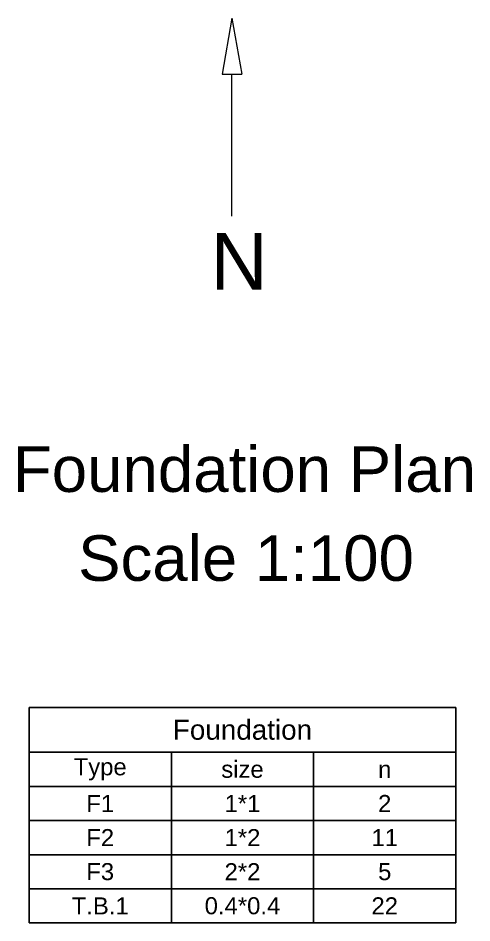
# Model space of a CAD drawing. Header units: inches. Extents: x 18.4 to 41, y 31.1 to 51.9.
# Drawn here: x 33.06 to 41.03, y 35.99 to 51.9 of the extents above; entities that cross this region are included whole.
import ezdxf

# ---------------------------------------------------------------- set-up
doc = ezdxf.new("R2010")
doc.units = ezdxf.units.IN
doc.header["$LTSCALE"] = 0.85
doc.header["$MEASUREMENT"] = 0
doc.styles.get("Standard").update_dxf_attribs({"font": 'arial.ttf'})

# ---------------------------------------------------------------- blocks, each defined once
blk = doc.blocks.new('*T26')
at = {"color": 0, "linetype": 'ByBlock', "lineweight": -2, "transparency": 16777216}
for p, q in [((0, 0), (7.5, 0)), ((0, 0), (0, -3.787)), ((7.5, 0), (7.5, -3.787)), ((0, -0.787), (7.5, -0.787)), ((2.5, -0.787), (2.5, -3.787)), ((5, -0.787), (5, -3.787)), ((0, -1.387), (7.5, -1.387)), ((0, -1.987), (7.5, -1.987)), ((0, -2.587), (7.5, -2.587)), ((0, -3.187), (7.5, -3.187)), ((0, -3.787), (7.5, -3.787))]:
    blk.add_line(p, q, dxfattribs=at)
at = {"color": 0, "lineweight": 9, "transparency": 16777216, "insert": (3.75, -0.393), "char_height": 0.35, "width": 7.38, "attachment_point": 5}
blk.add_mtext('{\\C256;Foundation}', dxfattribs=at)
at = {"lineweight": 9, "transparency": 16777216, "char_height": 0.3, "width": 2.38, "attachment_point": 5}
for s, insert in [('Type', (1.25, -1.087)), ('size', (3.75, -1.087)), ('n', (6.25, -1.087)), ('F1', (1.25, -1.687)), ('1*1', (3.75, -1.687)), ('2', (6.25, -1.687)), ('F2', (1.25, -2.287)), ('1*2', (3.75, -2.287)), ('11', (6.25, -2.287)), ('F3', (1.25, -2.887)), ('2*2', (3.75, -2.887)), ('5', (6.25, -2.887)), ('T.B.1', (1.25, -3.487)), ('0.4*0.4', (3.75, -3.487)), ('22', (6.25, -3.487))]:
    blk.add_mtext(s, dxfattribs=dict(at, insert=insert))

msp = doc.modelspace()

# ---------------------------------------------------------------- linework, layer by layer
at = {"lineweight": 15}
for p, q in [((36.81778, 51.90348), (36.64413, 50.91867)), ((36.81778, 51.90348), (36.99142, 50.91867)), ((36.64413, 50.91867), (36.99142, 50.91867)), ((36.81778, 48.41973), (36.81778, 50.91867))]:
    msp.add_line(p, q, dxfattribs=at)

# ---------------------------------------------------------------- block references
msp.add_blockref('*T26', (33.25225, 39.78065))

# ---------------------------------------------------------------- texts
at = {"lineweight": 30, "attachment_point": 1}
for s, width, gutter_width, heights, insert, char_height in [('\\pt3;N', 1.0861174, 0, [0.24894], (36.43826, 48.12701), 1), ('Foundation Plan', 8.794209, 1, [0.43866], (32.96779, 44.37244), 0.8), ('Scale 1:100', 5.9289279, 1, [0.60703], (34.11391, 42.8086), 0.8)]:
    msp.add_mtext_dynamic_manual_height_columns(s, width=width, gutter_width=gutter_width, heights=heights, dxfattribs=dict(at, insert=insert, char_height=char_height))

doc.saveas('drawing.dxf')
